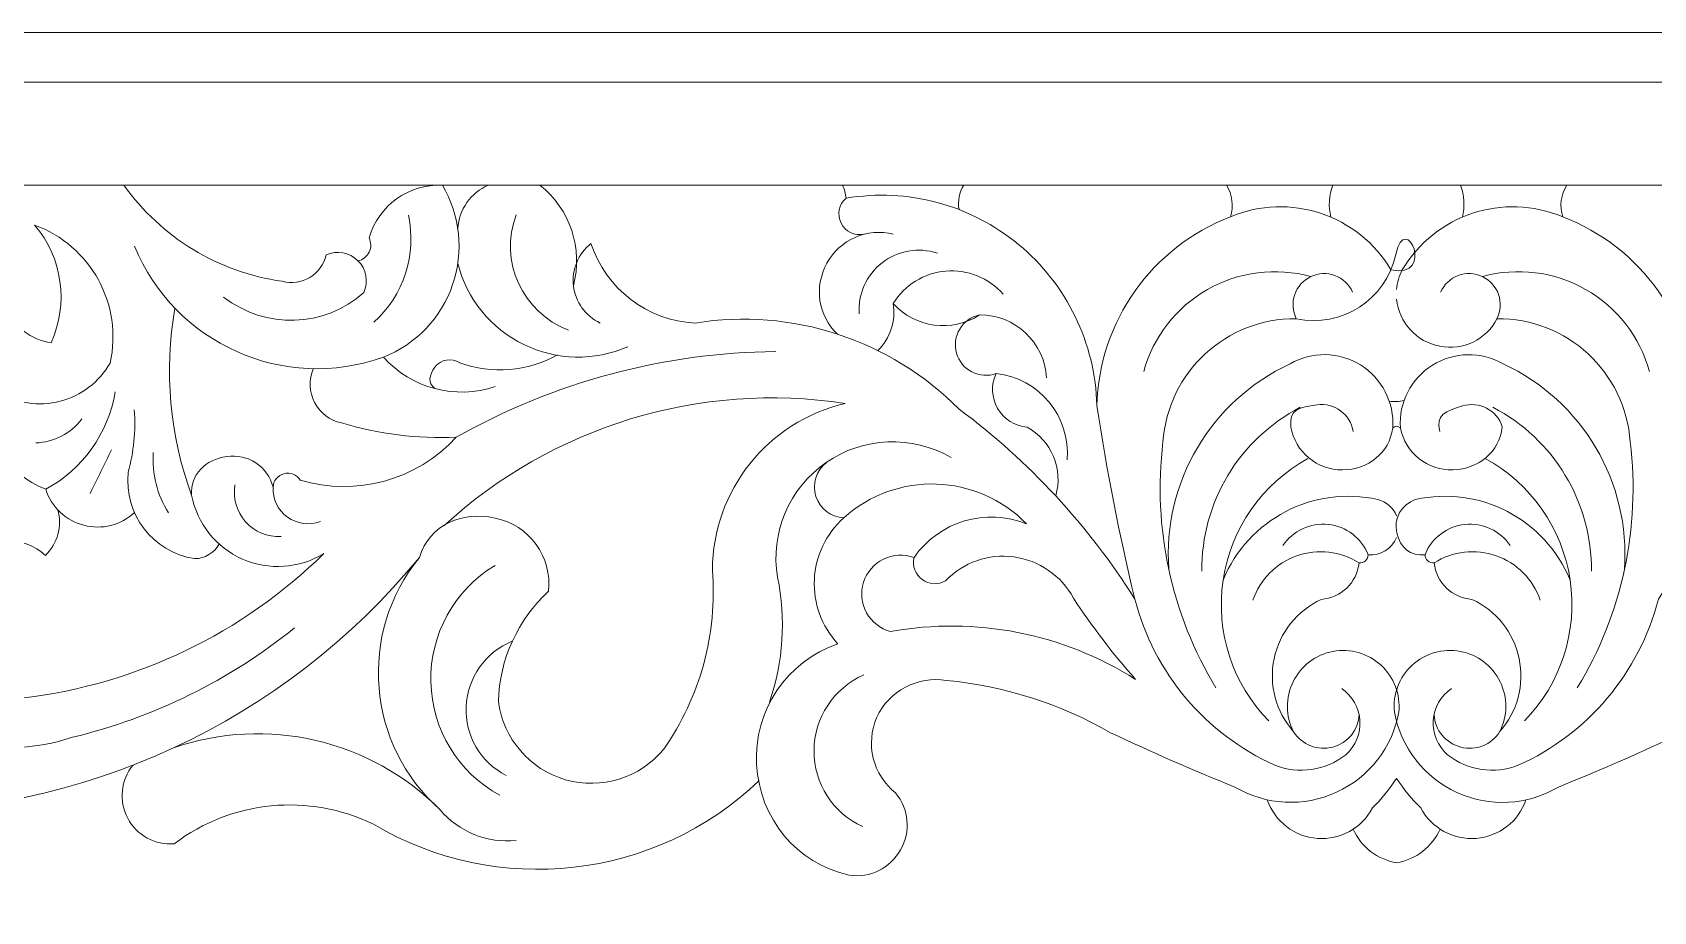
# Model space of a CAD drawing. Header units: millimetres. Extents: x 4330 to 4574, y 4046 to 4299.
# Drawn here: x 4376.7 to 4442, y 4264 to 4299.5 of the extents above; entities that cross this region are included whole.
import ezdxf

# ---------------------------------------------------------------- set-up
doc = ezdxf.new("R2010")
doc.units = ezdxf.units.MM
doc.header["$MEASUREMENT"] = 0
doc.layers.add('Layer 1', color=18, linetype='Continuous', true_color=0x000000)

msp = doc.modelspace()

# ---------------------------------------------------------------- linework, layer by layer
at = {"layer": 'Layer 1', "lineweight": 9}
for points, knots in [([(4329.695, 4299.452), (4329.695, 4299.452), (4573.695, 4299.452), (4573.695, 4299.452), (4573.695, 4299.452), (4573.695, 4177.452), (4573.695, 4177.452), (4573.695, 4177.452), (4329.695, 4177.452), (4329.695, 4177.452), (4329.695, 4177.452), (4329.695, 4299.452), (4329.695, 4299.452)], [0, 0, 0, 0, 0.25, 0.25, 0.25, 0.5, 0.5, 0.5, 0.75, 0.75, 0.75, 1, 1, 1, 1]), ([(4332.822, 4277.223), (4332.546, 4275.309), (4332.843, 4273.357), (4333.676, 4271.611), (4333.676, 4271.611), (4331.695, 4271.611), (4331.695, 4271.611), (4331.695, 4271.611), (4331.695, 4297.452), (4331.695, 4297.452), (4331.695, 4297.452), (4431.466, 4297.452), (4431.466, 4297.452), (4431.466, 4297.452), (4531.695, 4297.452), (4531.695, 4297.452), (4531.695, 4297.452), (4531.695, 4271.611), (4531.695, 4271.611), (4531.695, 4271.611), (4529.714, 4271.611), (4529.714, 4271.611), (4530.547, 4273.357), (4530.844, 4275.309), (4530.567, 4277.223)], [0, 0, 0, 0, 0.111111, 0.111111, 0.111111, 0.222222, 0.222222, 0.222222, 0.333333, 0.333333, 0.333333, 0.444444, 0.444444, 0.444444, 0.555556, 0.555556, 0.555556, 0.666667, 0.666667, 0.666667, 0.777778, 0.777778, 0.777778, 1, 1, 1, 1]), ([(4380.415, 4293.298), (4381.924, 4291.188), (4384.229, 4289.789), (4386.797, 4289.425), (4387.173, 4289.322), (4387.575, 4289.378), (4387.909, 4289.579), (4388.243, 4289.78), (4388.48, 4290.106), (4388.565, 4290.487), (4388.999, 4290.681), (4389.508, 4290.59), (4389.846, 4290.255), (4390.184, 4289.921), (4390.278, 4289.404), (4390.088, 4288.968), (4388.499, 4287.546), (4386.115, 4287.473), (4384.439, 4288.791)], [0, 0, 0, 0, 0.142857, 0.142857, 0.142857, 0.285714, 0.285714, 0.285714, 0.428571, 0.428571, 0.428571, 0.571429, 0.571429, 0.571429, 0.714286, 0.714286, 0.714286, 1, 1, 1, 1]), ([(4380.846, 4290.845), (4382.459, 4286.91), (4386.872, 4284.936), (4390.877, 4286.367), (4392.19, 4286.886), (4393.208, 4287.954), (4393.664, 4289.289), (4394.12, 4290.624), (4393.972, 4292.085), (4393.251, 4293.298), (4391.895, 4293.351), (4390.677, 4292.477), (4390.295, 4291.174), (4390.387, 4290.995), (4390.39, 4290.782), (4390.302, 4290.6), (4390.215, 4290.419), (4390.045, 4290.289), (4389.847, 4290.25)], [0, 0, 0, 0, 0.142857, 0.142857, 0.142857, 0.285714, 0.285714, 0.285714, 0.428571, 0.428571, 0.428571, 0.571429, 0.571429, 0.571429, 0.714286, 0.714286, 0.714286, 1, 1, 1, 1]), ([(4425, 4292.023), (4421.834, 4290.806), (4419.71, 4287.808), (4419.617, 4284.417), (4419.557, 4286.935), (4418.407, 4289.302), (4416.465, 4290.905), (4414.523, 4292.509), (4411.995, 4293.191), (4409.512, 4292.772), (4409.501, 4292.955), (4409.455, 4293.134), (4409.375, 4293.298)], [0, 0, 0, 0, 0.2, 0.2, 0.2, 0.4, 0.4, 0.4, 0.6, 0.6, 0.6, 1, 1, 1, 1]), ([(4427.653, 4287.918), (4429.475, 4287.526), (4431.27, 4288.684), (4431.664, 4290.506), (4432.058, 4292.328), (4433.287, 4289.489), (4431.466, 4289.885), (4430.145, 4292.112), (4427.388, 4293.026), (4425, 4292.023), (4425.138, 4292.452), (4425.078, 4292.919), (4424.835, 4293.298)], [0, 0, 0, 0, 0.2, 0.2, 0.2, 0.4, 0.4, 0.4, 0.6, 0.6, 0.6, 1, 1, 1, 1]), ([(4520.478, 4293.298), (4520.478, 4293.298), (4429.122, 4293.298), (4429.122, 4293.298), (4428.967, 4292.886), (4428.94, 4292.436), (4429.045, 4292.009)], [0, 0, 0, 0, 0.333333, 0.333333, 0.333333, 1, 1, 1, 1]), ([(4438.389, 4292.023), (4436, 4293.024), (4433.243, 4292.113), (4431.924, 4289.885), (4431.797, 4289.639), (4431.72, 4289.372), (4431.695, 4289.097)], [0, 0, 0, 0, 0.333333, 0.333333, 0.333333, 1, 1, 1, 1]), ([(4438.555, 4293.298), (4438.312, 4292.919), (4438.251, 4292.452), (4438.389, 4292.023), (4441.554, 4290.809), (4443.678, 4287.806), (4443.773, 4284.417), (4443.828, 4286.931), (4444.972, 4289.297), (4446.909, 4290.901), (4448.845, 4292.505), (4451.397, 4293.187), (4453.878, 4292.772)], [0, 0, 0, 0, 0.2, 0.2, 0.2, 0.4, 0.4, 0.4, 0.6, 0.6, 0.6, 1, 1, 1, 1]), ([(4409.512, 4292.772), (4409.223, 4292.523), (4409.141, 4292.109), (4409.312, 4291.768), (4409.484, 4291.426), (4409.849, 4291.242), (4410.222, 4291.325)], [0, 0, 0, 0, 0.333333, 0.333333, 0.333333, 1, 1, 1, 1]), ([(4371.831, 4291.047), (4372.699, 4291.187), (4373.586, 4290.974), (4374.297, 4290.456), (4375.007, 4289.938), (4375.482, 4289.153), (4375.614, 4288.284), (4376.002, 4287.576), (4376.69, 4287.083), (4377.485, 4286.943), (4378.205, 4288.521), (4377.947, 4290.371), (4376.822, 4291.691), (4379.088, 4290.867), (4380.39, 4288.484), (4379.864, 4286.13), (4379.428, 4285.365), (4378.7, 4284.809), (4377.847, 4284.589), (4376.994, 4284.37), (4376.084, 4284.507), (4375.333, 4284.967), (4374.819, 4283.349), (4375.674, 4281.617), (4377.271, 4281.045), (4378.761, 4281.852), (4379.793, 4283.3), (4380.068, 4284.971)], [0, 0, 0, 0, 0.1, 0.1, 0.1, 0.2, 0.2, 0.2, 0.3, 0.3, 0.3, 0.4, 0.4, 0.4, 0.5, 0.5, 0.5, 0.6, 0.6, 0.6, 0.7, 0.7, 0.7, 0.8, 0.8, 0.8, 1, 1, 1, 1]), ([(4411.417, 4291.325), (4410.361, 4291.588), (4409.261, 4291.105), (4408.74, 4290.15), (4408.219, 4289.195), (4408.377, 4288.039), (4409.169, 4287.294)], [0, 0, 0, 0, 0.333333, 0.333333, 0.333333, 1, 1, 1, 1]), ([(4419.617, 4284.417), (4420.016, 4281.798), (4420.527, 4279.198), (4421.149, 4276.623), (4419.279, 4279.588), (4416.879, 4282.182), (4414.067, 4284.275), (4411.286, 4287.077), (4407.331, 4288.368), (4403.434, 4287.744), (4401.506, 4287.837), (4399.835, 4289.114), (4399.238, 4290.949), (4398.723, 4290.54), (4398.456, 4289.894), (4398.532, 4289.241), (4398.609, 4288.588), (4399.012, 4288.023), (4399.608, 4287.744)], [0, 0, 0, 0, 0.142857, 0.142857, 0.142857, 0.285714, 0.285714, 0.285714, 0.428571, 0.428571, 0.428571, 0.571429, 0.571429, 0.571429, 0.714286, 0.714286, 0.714286, 1, 1, 1, 1]), ([(4413.194, 4290.56), (4412.433, 4290.808), (4411.599, 4290.663), (4410.967, 4290.171), (4410.335, 4289.68), (4409.988, 4288.914), (4410.041, 4288.116)], [0, 0, 0, 0, 0.333333, 0.333333, 0.333333, 1, 1, 1, 1]), ([(4463.782, 4287.744), (4464.376, 4288.025), (4464.783, 4288.594), (4464.858, 4289.247), (4464.932, 4289.9), (4464.668, 4290.542), (4464.152, 4290.949), (4463.555, 4289.114), (4461.883, 4287.838), (4459.956, 4287.744), (4456.058, 4288.367), (4452.102, 4287.078), (4449.323, 4284.275), (4446.511, 4282.182), (4444.11, 4279.588), (4442.241, 4276.623), (4441.476, 4273.65), (4439.397, 4271.184), (4436.597, 4269.925), (4435.639, 4269.549), (4434.553, 4269.711), (4433.746, 4270.349), (4433.352, 4270.693), (4433.139, 4271.201), (4433.17, 4271.723), (4433.201, 4272.245), (4433.475, 4272.726), (4433.907, 4273.022)], [0, 0, 0, 0, 0.1, 0.1, 0.1, 0.2, 0.2, 0.2, 0.3, 0.3, 0.3, 0.4, 0.4, 0.4, 0.5, 0.5, 0.5, 0.6, 0.6, 0.6, 0.7, 0.7, 0.7, 0.8, 0.8, 0.8, 1, 1, 1, 1]), ([(4393.872, 4290.138), (4394.236, 4288.714), (4395.207, 4287.522), (4396.528, 4286.878), (4397.848, 4286.234), (4399.378, 4286.199), (4400.724, 4286.789)], [0, 0, 0, 0, 0.333333, 0.333333, 0.333333, 1, 1, 1, 1]), ([(4415.848, 4288.903), (4415.268, 4289.564), (4414.408, 4289.91), (4413.532, 4289.835), (4412.656, 4289.761), (4411.87, 4289.28), (4411.41, 4288.53), (4412.305, 4287.547), (4413.777, 4287.351), (4414.896, 4288.068), (4416.324, 4288.08), (4417.51, 4286.967), (4417.592, 4285.541)], [0, 0, 0, 0, 0.2, 0.2, 0.2, 0.4, 0.4, 0.4, 0.6, 0.6, 0.6, 1, 1, 1, 1]), ([(4428.24, 4289.614), (4426.838, 4290.002), (4425.339, 4289.815), (4424.075, 4289.095), (4422.811, 4288.375), (4421.888, 4287.188), (4421.506, 4285.785)], [0, 0, 0, 0, 0.333333, 0.333333, 0.333333, 1, 1, 1, 1]), ([(4429.922, 4288.989), (4429.785, 4289.297), (4429.528, 4289.538), (4429.211, 4289.655), (4428.895, 4289.773), (4428.545, 4289.758), (4428.24, 4289.614), (4427.934, 4289.469), (4427.7, 4289.208), (4427.589, 4288.888), (4427.479, 4288.569), (4427.501, 4288.22), (4427.653, 4287.918), (4424.829, 4287.94), (4422.477, 4285.767), (4422.282, 4282.951), (4421.864, 4279.501), (4422.614, 4276.013), (4424.414, 4273.04)], [0, 0, 0, 0, 0.142857, 0.142857, 0.142857, 0.285714, 0.285714, 0.285714, 0.428571, 0.428571, 0.428571, 0.571429, 0.571429, 0.571429, 0.714286, 0.714286, 0.714286, 1, 1, 1, 1]), ([(4438.975, 4273.04), (4440.775, 4276.013), (4441.526, 4279.501), (4441.108, 4282.951), (4440.909, 4285.767), (4438.56, 4287.943), (4435.737, 4287.918), (4435.888, 4288.22), (4435.91, 4288.571), (4435.8, 4288.89), (4435.689, 4289.209), (4435.456, 4289.47), (4435.15, 4289.614), (4434.844, 4289.758), (4434.493, 4289.773), (4434.176, 4289.655), (4433.86, 4289.537), (4433.604, 4289.298), (4433.467, 4288.989)], [0, 0, 0, 0, 0.142857, 0.142857, 0.142857, 0.285714, 0.285714, 0.285714, 0.428571, 0.428571, 0.428571, 0.571429, 0.571429, 0.571429, 0.714286, 0.714286, 0.714286, 1, 1, 1, 1]), ([(4441.883, 4285.785), (4441.5, 4287.188), (4440.573, 4288.38), (4439.308, 4289.099), (4438.043, 4289.817), (4436.551, 4290.003), (4435.15, 4289.614)], [0, 0, 0, 0, 0.333333, 0.333333, 0.333333, 1, 1, 1, 1]), ([(4431.695, 4288.71), (4431.788, 4287.759), (4432.498, 4286.983), (4433.437, 4286.807), (4434.376, 4286.63), (4435.304, 4287.066), (4435.737, 4287.918)], [0, 0, 0, 0, 0.333333, 0.333333, 0.333333, 1, 1, 1, 1]), ([(4377.759, 4280.214), (4377.941, 4279.557), (4377.749, 4278.853), (4377.259, 4278.378), (4376.369, 4279.183), (4375.021, 4279.199), (4374.114, 4278.414), (4374.447, 4278.258), (4374.686, 4277.953), (4374.759, 4277.593), (4374.832, 4277.232), (4374.727, 4276.857), (4374.48, 4276.584), (4373.861, 4275.859), (4373.731, 4274.836), (4374.15, 4273.979), (4374.569, 4273.123), (4375.441, 4272.596), (4376.393, 4272.64), (4380.951, 4273.191), (4385.196, 4275.233), (4388.47, 4278.451), (4387.48, 4277.848), (4386.259, 4277.767), (4385.198, 4278.234), (4384.138, 4278.701), (4383.371, 4279.665), (4383.148, 4280.802), (4382.263, 4283.212), (4382.031, 4285.814), (4382.476, 4288.343)], [0, 0, 0, 0, 0.090909, 0.090909, 0.090909, 0.181818, 0.181818, 0.181818, 0.272727, 0.272727, 0.272727, 0.363636, 0.363636, 0.363636, 0.454545, 0.454545, 0.454545, 0.545455, 0.545455, 0.545455, 0.636364, 0.636364, 0.636364, 0.727273, 0.727273, 0.727273, 0.818182, 0.818182, 0.818182, 1, 1, 1, 1]), ([(4414.896, 4288.068), (4414.562, 4287.999), (4414.273, 4287.794), (4414.096, 4287.502), (4413.919, 4287.21), (4413.871, 4286.86), (4413.963, 4286.532), (4414.056, 4286.204), (4414.28, 4285.929), (4414.583, 4285.773), (4414.886, 4285.616), (4415.239, 4285.592), (4415.56, 4285.707)], [0, 0, 0, 0, 0.2, 0.2, 0.2, 0.4, 0.4, 0.4, 0.6, 0.6, 0.6, 1, 1, 1, 1]), ([(4429.951, 4283.372), (4429.835, 4284.069), (4429.184, 4284.545), (4428.485, 4284.445), (4427.786, 4284.345), (4427.35, 4284.262), (4427.435, 4283.561), (4427.608, 4282.548), (4428.493, 4281.811), (4429.521, 4281.826), (4430.549, 4281.84), (4431.397, 4282.502), (4431.541, 4283.52), (4431.608, 4284.54), (4431.107, 4285.515), (4430.237, 4286.053), (4429.368, 4286.591), (4428.283, 4286.611), (4427.4, 4286.096), (4424.208, 4284.618), (4422.264, 4281.325), (4422.516, 4277.817)], [0, 0, 0, 0, 0.125, 0.125, 0.125, 0.25, 0.25, 0.25, 0.375, 0.375, 0.375, 0.5, 0.5, 0.5, 0.625, 0.625, 0.625, 0.75, 0.75, 0.75, 1, 1, 1, 1]), ([(4440.873, 4277.817), (4441.124, 4281.325), (4439.182, 4284.62), (4435.99, 4286.096), (4435.104, 4286.607), (4434.009, 4286.588), (4433.142, 4286.046), (4432.274, 4285.504), (4431.776, 4284.54), (4431.848, 4283.52)], [0, 0, 0, 0, 0.25, 0.25, 0.25, 0.5, 0.5, 0.5, 1, 1, 1, 1]), ([(4388.054, 4285.906), (4387.865, 4285.467), (4387.882, 4284.966), (4388.102, 4284.542), (4388.322, 4284.117), (4388.718, 4283.815), (4389.186, 4283.717), (4390.686, 4283.27), (4392.249, 4283.076), (4393.812, 4283.143), (4392.222, 4281.409), (4389.779, 4280.736), (4387.525, 4281.409), (4387.388, 4281.632), (4387.121, 4281.738), (4386.869, 4281.67), (4386.617, 4281.603), (4386.439, 4281.387), (4386.43, 4281.126)], [0, 0, 0, 0, 0.142857, 0.142857, 0.142857, 0.285714, 0.285714, 0.285714, 0.428571, 0.428571, 0.428571, 0.571429, 0.571429, 0.571429, 0.714286, 0.714286, 0.714286, 1, 1, 1, 1]), ([(4397.887, 4286.457), (4396.687, 4285.777), (4395.246, 4285.661), (4393.952, 4286.141), (4393.624, 4286.359), (4393.182, 4286.278), (4392.951, 4285.958), (4392.721, 4285.638), (4392.641, 4285.342), (4392.951, 4285.099)], [0, 0, 0, 0, 0.25, 0.25, 0.25, 0.5, 0.5, 0.5, 1, 1, 1, 1]), ([(4393.309, 4279.57), (4397.671, 4283.582), (4403.623, 4285.397), (4409.482, 4284.505), (4406.358, 4283.773), (4404.145, 4280.999), (4404.13, 4277.79), (4404.335, 4275.231), (4403.641, 4272.68), (4402.168, 4270.577), (4401.214, 4269.415), (4399.662, 4268.93), (4398.216, 4269.342), (4396.77, 4269.754), (4395.703, 4271.01), (4395.505, 4272.5), (4395.555, 4274.189), (4396.285, 4275.788), (4397.529, 4276.933), (4397.677, 4278.323), (4396.748, 4279.599), (4395.38, 4279.885), (4394.013, 4280.171), (4392.745, 4279.629), (4392.323, 4278.297), (4389.835, 4275.229), (4390.199, 4270.751), (4393.156, 4268.132), (4390.352, 4270.958), (4386.183, 4271.928), (4382.422, 4270.627)], [0, 0, 0, 0, 0.090909, 0.090909, 0.090909, 0.181818, 0.181818, 0.181818, 0.272727, 0.272727, 0.272727, 0.363636, 0.363636, 0.363636, 0.454545, 0.454545, 0.454545, 0.545455, 0.545455, 0.545455, 0.636364, 0.636364, 0.636364, 0.727273, 0.727273, 0.727273, 0.818182, 0.818182, 0.818182, 1, 1, 1, 1]), ([(4418.422, 4282.227), (4418.568, 4283.972), (4417.3, 4285.516), (4415.56, 4285.707), (4415.348, 4285.258), (4415.37, 4284.733), (4415.619, 4284.303), (4415.868, 4283.873), (4416.309, 4283.593), (4416.804, 4283.553), (4417.79, 4283.011), (4418.27, 4281.858), (4417.961, 4280.776)], [0, 0, 0, 0, 0.2, 0.2, 0.2, 0.4, 0.4, 0.4, 0.6, 0.6, 0.6, 1, 1, 1, 1]), ([(4431.541, 4283.52), (4431.626, 4283.604), (4431.763, 4283.603), (4431.848, 4283.52), (4432.041, 4282.51), (4432.941, 4281.792), (4433.968, 4281.827), (4434.996, 4281.862), (4435.83, 4282.541), (4435.954, 4283.561), (4435.736, 4284.233), (4435.021, 4284.607), (4434.345, 4284.403), (4433.669, 4284.199), (4433.25, 4284.052), (4433.439, 4283.372)], [0, 0, 0, 0, 0.166667, 0.166667, 0.166667, 0.333333, 0.333333, 0.333333, 0.5, 0.5, 0.5, 0.666667, 0.666667, 0.666667, 1, 1, 1, 1]), ([(4387.291, 4275.459), (4384.676, 4273.342), (4381.619, 4271.837), (4378.347, 4271.055), (4375.139, 4269.952), (4371.59, 4271.131), (4369.681, 4273.935), (4367.771, 4276.739), (4368.059, 4280.572), (4370.26, 4283.153), (4370.417, 4283.396), (4370.447, 4283.699), (4370.34, 4283.968), (4370.234, 4284.237), (4370.006, 4284.437), (4369.726, 4284.506)], [0, 0, 0, 0, 0.166667, 0.166667, 0.166667, 0.333333, 0.333333, 0.333333, 0.5, 0.5, 0.5, 0.666667, 0.666667, 0.666667, 1, 1, 1, 1]), ([(4380.838, 4284.243), (4380.9, 4283.399), (4380.818, 4282.55), (4380.595, 4281.733), (4380.409, 4280.042), (4381.587, 4278.506), (4383.269, 4278.252), (4383.683, 4278.251), (4384.064, 4278.478), (4384.257, 4278.844)], [0, 0, 0, 0, 0.25, 0.25, 0.25, 0.5, 0.5, 0.5, 1, 1, 1, 1]), ([(4406.426, 4272.47), (4406.986, 4274.086), (4407.099, 4275.822), (4406.753, 4277.497), (4406.458, 4279.287), (4407.219, 4281.086), (4408.709, 4282.121), (4410.198, 4283.156), (4412.173, 4283.229), (4413.747, 4282.328)], [0, 0, 0, 0, 0.25, 0.25, 0.25, 0.5, 0.5, 0.5, 1, 1, 1, 1]), ([(4388.335, 4279.75), (4387.893, 4279.58), (4387.396, 4279.644), (4387.012, 4279.921), (4386.628, 4280.197), (4386.409, 4280.653), (4386.43, 4281.126), (4386.22, 4281.96), (4385.411, 4282.497), (4384.561, 4282.366), (4383.711, 4282.236), (4383.099, 4281.661), (4383.148, 4280.802)], [0, 0, 0, 0, 0.2, 0.2, 0.2, 0.4, 0.4, 0.4, 0.6, 0.6, 0.6, 1, 1, 1, 1]), ([(4412.252, 4278.295), (4413.259, 4279.753), (4415.147, 4280.315), (4416.789, 4279.647), (4414.796, 4281.695), (4411.546, 4281.805), (4409.423, 4279.892), (4408.905, 4279.918), (4408.456, 4280.263), (4408.299, 4280.758), (4408.141, 4281.253), (4408.316, 4281.801), (4408.724, 4282.122)], [0, 0, 0, 0, 0.2, 0.2, 0.2, 0.4, 0.4, 0.4, 0.6, 0.6, 0.6, 1, 1, 1, 1]), ([(4428.123, 4282.278), (4426.277, 4281.272), (4425.011, 4279.458), (4424.704, 4277.379), (4424.396, 4275.299), (4425.072, 4273.207), (4426.547, 4271.71)], [0, 0, 0, 0, 0.333333, 0.333333, 0.333333, 1, 1, 1, 1]), ([(4436.842, 4271.71), (4438.314, 4273.21), (4438.996, 4275.315), (4438.684, 4277.393), (4438.371, 4279.472), (4437.114, 4281.276), (4435.267, 4282.278)], [0, 0, 0, 0, 0.333333, 0.333333, 0.333333, 1, 1, 1, 1]), ([(4377.271, 4281.045), (4377.5, 4280.331), (4378.078, 4279.784), (4378.804, 4279.594), (4379.529, 4279.404), (4380.297, 4279.594), (4380.846, 4280.104)], [0, 0, 0, 0, 0.333333, 0.333333, 0.333333, 1, 1, 1, 1]), ([(4384.895, 4281.222), (4384.803, 4280.687), (4384.961, 4280.139), (4385.323, 4279.734), (4385.684, 4279.329), (4386.207, 4279.111), (4386.75, 4279.141)], [0, 0, 0, 0, 0.333333, 0.333333, 0.333333, 1, 1, 1, 1]), ([(4431.695, 4279.973), (4431.56, 4280.298), (4431.281, 4280.542), (4430.941, 4280.633), (4428.347, 4281.209), (4425.716, 4279.842), (4424.701, 4277.386)], [0, 0, 0, 0, 0.333333, 0.333333, 0.333333, 1, 1, 1, 1]), ([(4438.688, 4277.386), (4437.671, 4279.841), (4435.042, 4281.211), (4432.449, 4280.633), (4431.887, 4280.445), (4431.562, 4279.859), (4431.701, 4279.283), (4431.84, 4278.707), (4432.256, 4278.32), (4432.842, 4278.409), (4432.842, 4278.314), (4432.882, 4278.224), (4432.952, 4278.161), (4433.021, 4278.097), (4433.114, 4278.066), (4433.208, 4278.075)], [0, 0, 0, 0, 0.166667, 0.166667, 0.166667, 0.333333, 0.333333, 0.333333, 0.5, 0.5, 0.5, 0.666667, 0.666667, 0.666667, 1, 1, 1, 1]), ([(4409.423, 4279.892), (4408.709, 4279.258), (4408.281, 4278.362), (4408.236, 4277.408), (4408.19, 4276.453), (4408.528, 4275.524), (4409.178, 4274.824), (4407.122, 4274.113), (4405.788, 4272.122), (4405.912, 4269.95), (4406.036, 4267.777), (4407.514, 4265.969), (4409.638, 4265.495), (4410.475, 4265.373), (4411.3, 4265.78), (4411.712, 4266.519), (4412.125, 4267.258), (4412.049, 4268.161), (4411.506, 4268.809), (4410.592, 4269.536), (4410.284, 4270.789), (4410.757, 4271.857), (4411.231, 4272.925), (4412.413, 4273.531), (4413.566, 4273.342), (4415.892, 4273.118), (4418.145, 4272.399), (4420.172, 4271.236), (4421.818, 4270.458), (4423.486, 4269.729), (4425.175, 4269.049), (4426.424, 4268.311), (4427.955, 4268.231), (4429.274, 4268.836), (4430.592, 4269.441), (4431.528, 4270.643), (4431.783, 4272.071), (4431.855, 4272.778), (4431.589, 4273.477), (4431.066, 4273.958), (4430.542, 4274.439), (4429.828, 4274.645), (4429.13, 4274.513), (4428.431, 4274.381), (4427.837, 4273.927), (4427.525, 4273.289), (4427.213, 4272.65), (4427.218, 4271.907), (4427.543, 4271.275)], [0, 0, 0, 0, 0.058824, 0.058824, 0.058824, 0.117647, 0.117647, 0.117647, 0.176471, 0.176471, 0.176471, 0.235294, 0.235294, 0.235294, 0.294118, 0.294118, 0.294118, 0.352941, 0.352941, 0.352941, 0.411765, 0.411765, 0.411765, 0.470588, 0.470588, 0.470588, 0.529412, 0.529412, 0.529412, 0.588235, 0.588235, 0.588235, 0.647059, 0.647059, 0.647059, 0.705882, 0.705882, 0.705882, 0.764706, 0.764706, 0.764706, 0.823529, 0.823529, 0.823529, 0.882353, 0.882353, 0.882353, 1, 1, 1, 1]), ([(4430.548, 4278.409), (4430.279, 4279.083), (4429.659, 4279.553), (4428.938, 4279.628), (4428.216, 4279.703), (4427.517, 4279.379), (4427.116, 4278.775)], [0, 0, 0, 0, 0.333333, 0.333333, 0.333333, 1, 1, 1, 1]), ([(4435.846, 4271.275), (4436.17, 4271.908), (4436.176, 4272.656), (4435.863, 4273.293), (4435.549, 4273.931), (4434.958, 4274.383), (4434.26, 4274.513), (4433.561, 4274.643), (4432.842, 4274.436), (4432.32, 4273.955), (4431.798, 4273.473), (4431.533, 4272.778), (4431.607, 4272.071), (4431.865, 4270.644), (4432.806, 4269.433), (4434.126, 4268.831), (4435.447, 4268.23), (4436.968, 4268.307), (4438.215, 4269.049), (4439.903, 4269.729), (4441.572, 4270.458), (4443.218, 4271.236), (4445.245, 4272.399), (4447.497, 4273.118), (4449.823, 4273.342), (4450.972, 4273.553), (4452.118, 4272.961), (4452.612, 4271.902), (4453.105, 4270.843), (4452.783, 4269.554), (4451.883, 4268.809), (4451.346, 4268.156), (4451.267, 4267.239), (4451.686, 4266.504), (4452.104, 4265.769), (4452.916, 4265.366), (4453.752, 4265.495), (4455.868, 4266.001), (4457.391, 4267.851), (4457.481, 4270.025), (4457.571, 4272.199), (4456.279, 4274.145), (4454.212, 4274.824), (4454.861, 4275.525), (4455.2, 4276.458), (4455.154, 4277.412), (4455.107, 4278.367), (4454.681, 4279.259), (4453.966, 4279.892)], [0, 0, 0, 0, 0.058824, 0.058824, 0.058824, 0.117647, 0.117647, 0.117647, 0.176471, 0.176471, 0.176471, 0.235294, 0.235294, 0.235294, 0.294118, 0.294118, 0.294118, 0.352941, 0.352941, 0.352941, 0.411765, 0.411765, 0.411765, 0.470588, 0.470588, 0.470588, 0.529412, 0.529412, 0.529412, 0.588235, 0.588235, 0.588235, 0.647059, 0.647059, 0.647059, 0.705882, 0.705882, 0.705882, 0.764706, 0.764706, 0.764706, 0.823529, 0.823529, 0.823529, 0.882353, 0.882353, 0.882353, 1, 1, 1, 1]), ([(4436.274, 4278.775), (4435.869, 4279.378), (4435.164, 4279.706), (4434.443, 4279.627), (4433.722, 4279.548), (4433.107, 4279.084), (4432.842, 4278.409)], [0, 0, 0, 0, 0.333333, 0.333333, 0.333333, 1, 1, 1, 1]), ([(4430.181, 4278.075), (4429.436, 4278.55), (4428.513, 4278.657), (4427.679, 4278.364), (4426.845, 4278.072), (4426.193, 4277.419), (4425.907, 4276.582)], [0, 0, 0, 0, 0.333333, 0.333333, 0.333333, 1, 1, 1, 1]), ([(4431.695, 4279.103), (4431.505, 4278.646), (4431.04, 4278.365), (4430.548, 4278.409), (4430.548, 4278.315), (4430.508, 4278.225), (4430.438, 4278.161), (4430.369, 4278.097), (4430.275, 4278.066), (4430.181, 4278.075), (4430.095, 4277.283), (4429.454, 4276.666), (4428.66, 4276.608), (4427.684, 4276.158), (4426.978, 4275.272), (4426.759, 4274.219), (4426.539, 4273.166), (4426.827, 4272.077), (4427.543, 4271.275), (4427.88, 4270.747), (4428.52, 4270.498), (4429.125, 4270.66), (4429.73, 4270.823), (4430.159, 4271.341), (4430.186, 4271.966)], [0, 0, 0, 0, 0.111111, 0.111111, 0.111111, 0.222222, 0.222222, 0.222222, 0.333333, 0.333333, 0.333333, 0.444444, 0.444444, 0.444444, 0.555556, 0.555556, 0.555556, 0.666667, 0.666667, 0.666667, 0.777778, 0.777778, 0.777778, 1, 1, 1, 1]), ([(4433.204, 4271.966), (4433.239, 4271.341), (4433.675, 4270.811), (4434.282, 4270.656), (4434.889, 4270.501), (4435.516, 4270.743), (4435.846, 4271.275), (4436.56, 4272.079), (4436.851, 4273.174), (4436.629, 4274.227), (4436.407, 4275.279), (4435.707, 4276.161), (4434.729, 4276.608), (4433.935, 4276.665), (4433.295, 4277.283), (4433.208, 4278.075), (4433.952, 4278.551), (4434.872, 4278.659), (4435.706, 4278.369), (4436.539, 4278.079), (4437.195, 4277.417), (4437.482, 4276.582)], [0, 0, 0, 0, 0.125, 0.125, 0.125, 0.25, 0.25, 0.25, 0.375, 0.375, 0.375, 0.5, 0.5, 0.5, 0.625, 0.625, 0.625, 0.75, 0.75, 0.75, 1, 1, 1, 1]), ([(4392.323, 4278.297), (4386.893, 4271.678), (4378.734, 4267.893), (4370.174, 4268.013), (4368.701, 4268.351), (4367.158, 4267.929), (4366.065, 4266.887), (4365.473, 4267.405), (4365.348, 4268.279), (4365.769, 4268.944)], [0, 0, 0, 0, 0.25, 0.25, 0.25, 0.5, 0.5, 0.5, 1, 1, 1, 1]), ([(4421.178, 4273.383), (4420.265, 4274.413), (4419.429, 4275.508), (4418.676, 4276.66), (4418.186, 4277.566), (4417.292, 4278.183), (4416.271, 4278.319), (4415.25, 4278.456), (4414.231, 4278.101), (4413.52, 4277.355), (4413.224, 4277.184), (4412.855, 4277.204), (4412.579, 4277.407), (4412.304, 4277.61), (4412.176, 4277.962), (4412.252, 4278.295), (4411.849, 4278.443), (4411.405, 4278.419), (4411.02, 4278.23), (4410.636, 4278.041), (4410.347, 4277.705), (4410.218, 4277.297), (4410.089, 4276.888), (4410.134, 4276.445), (4410.34, 4276.07), (4410.547, 4275.695), (4410.896, 4275.421), (4411.31, 4275.312), (4414.724, 4275.931), (4418.248, 4275.242), (4421.178, 4273.383)], [0, 0, 0, 0, 0.1, 0.1, 0.1, 0.2, 0.2, 0.2, 0.3, 0.3, 0.3, 0.4, 0.4, 0.4, 0.5, 0.5, 0.5, 0.6, 0.6, 0.6, 0.7, 0.7, 0.7, 0.8, 0.8, 0.8, 0.9, 0.9, 0.9, 1, 1, 1, 1]), ([(4395.375, 4277.976), (4393.731, 4276.99), (4392.743, 4275.197), (4392.787, 4273.28), (4392.831, 4271.364), (4393.883, 4269.628), (4395.571, 4268.719)], [0, 0, 0, 0, 0.333333, 0.333333, 0.333333, 1, 1, 1, 1]), ([(4421.149, 4276.623), (4421.915, 4273.648), (4423.99, 4271.184), (4426.792, 4269.925), (4427.751, 4269.549), (4428.836, 4269.71), (4429.644, 4270.349), (4430.038, 4270.695), (4430.249, 4271.203), (4430.217, 4271.727), (4430.185, 4272.25), (4429.916, 4272.727), (4429.482, 4273.022)], [0, 0, 0, 0, 0.2, 0.2, 0.2, 0.4, 0.4, 0.4, 0.6, 0.6, 0.6, 1, 1, 1, 1]), ([(4396.069, 4274.921), (4394.986, 4274.484), (4394.259, 4273.453), (4394.209, 4272.286), (4394.16, 4271.119), (4394.782, 4270.039), (4395.824, 4269.512)], [0, 0, 0, 0, 0.333333, 0.333333, 0.333333, 1, 1, 1, 1]), ([(4410.231, 4273.564), (4409.016, 4273.035), (4408.229, 4271.838), (4408.224, 4270.513), (4408.219, 4269.188), (4408.979, 4267.994), (4410.19, 4267.456)], [0, 0, 0, 0, 0.333333, 0.333333, 0.333333, 1, 1, 1, 1]), ([(4380.791, 4269.931), (4380.293, 4269.327), (4380.207, 4268.483), (4380.573, 4267.79), (4380.939, 4267.098), (4381.671, 4266.692), (4382.451, 4266.763), (4384.764, 4268.518), (4387.871, 4268.82), (4390.479, 4267.546), (4395.471, 4264.587), (4401.814, 4265.302), (4406.014, 4269.306)], [0, 0, 0, 0, 0.2, 0.2, 0.2, 0.4, 0.4, 0.4, 0.6, 0.6, 0.6, 1, 1, 1, 1]), ([(4426.484, 4268.533), (4426.786, 4267.658), (4427.58, 4267.047), (4428.503, 4266.979), (4429.426, 4266.911), (4430.294, 4267.384), (4430.721, 4268.205), (4431.086, 4268.568), (4431.412, 4268.968), (4431.695, 4269.398), (4431.977, 4268.968), (4432.303, 4268.568), (4432.668, 4268.205), (4433.101, 4267.387), (4433.98, 4266.906), (4434.902, 4266.98), (4435.824, 4267.055), (4436.609, 4267.656), (4436.905, 4268.533)], [0, 0, 0, 0, 0.142857, 0.142857, 0.142857, 0.285714, 0.285714, 0.285714, 0.428571, 0.428571, 0.428571, 0.571429, 0.571429, 0.571429, 0.714286, 0.714286, 0.714286, 1, 1, 1, 1]), ([(4429.945, 4267.348), (4430.264, 4266.632), (4430.921, 4266.125), (4431.695, 4265.998), (4432.468, 4266.125), (4433.126, 4266.632), (4433.444, 4267.348)], [0, 0, 0, 0, 0.333333, 0.333333, 0.333333, 1, 1, 1, 1])]:
    msp.add_open_spline(points, degree=3, knots=knots, dxfattribs=at)
for points in [[(4342.912, 4293.298), (4342.912, 4293.298), (4431.466, 4293.298), (4431.466, 4293.298)], [(4395.105, 4293.298), (4394.394, 4292.997), (4393.916, 4292.319), (4393.872, 4291.548)], [(4398.53, 4289.244), (4398.926, 4290.744), (4398.397, 4292.335), (4397.181, 4293.298)], [(4414.263, 4293.298), (4414.076, 4293.006), (4414.005, 4292.654), (4414.066, 4292.312)], [(4434.345, 4292.009), (4434.449, 4292.437), (4434.423, 4292.886), (4434.268, 4293.298)], [(4390.488, 4287.774), (4391.691, 4288.859), (4392.223, 4290.501), (4391.886, 4292.085)], [(4396.221, 4292.105), (4395.527, 4290.237), (4396.468, 4288.161), (4398.333, 4287.457)], [(4410.795, 4286.631), (4411.298, 4287.126), (4411.528, 4287.834), (4411.41, 4288.53)], [(4406.684, 4286.594), (4402.169, 4286.552), (4397.741, 4285.365), (4393.812, 4283.143)], [(4390.877, 4286.367), (4392.006, 4285.105), (4393.778, 4284.64), (4395.38, 4285.187)], [(4431.401, 4284.597), (4431.6, 4284.568), (4431.802, 4284.577), (4431.998, 4284.623)], [(4427.815, 4284.347), (4425.353, 4283.067), (4423.82, 4280.516), (4423.847, 4277.742)], [(4439.542, 4277.742), (4439.568, 4280.516), (4438.037, 4283.068), (4435.575, 4284.347)], [(4376.872, 4282.912), (4377.605, 4282.939), (4378.286, 4283.293), (4378.728, 4283.877)], [(4379.059, 4280.881), (4379.352, 4281.462), (4379.641, 4282.046), (4379.923, 4282.633)], [(4381.602, 4282.531), (4381.545, 4281.675), (4381.758, 4280.822), (4382.212, 4280.093)], [(4393.156, 4268.132), (4393.913, 4267.24), (4395.059, 4266.777), (4396.223, 4266.894)]]:
    msp.add_open_spline(points, degree=3, dxfattribs=at)

doc.saveas('drawing.dxf')
